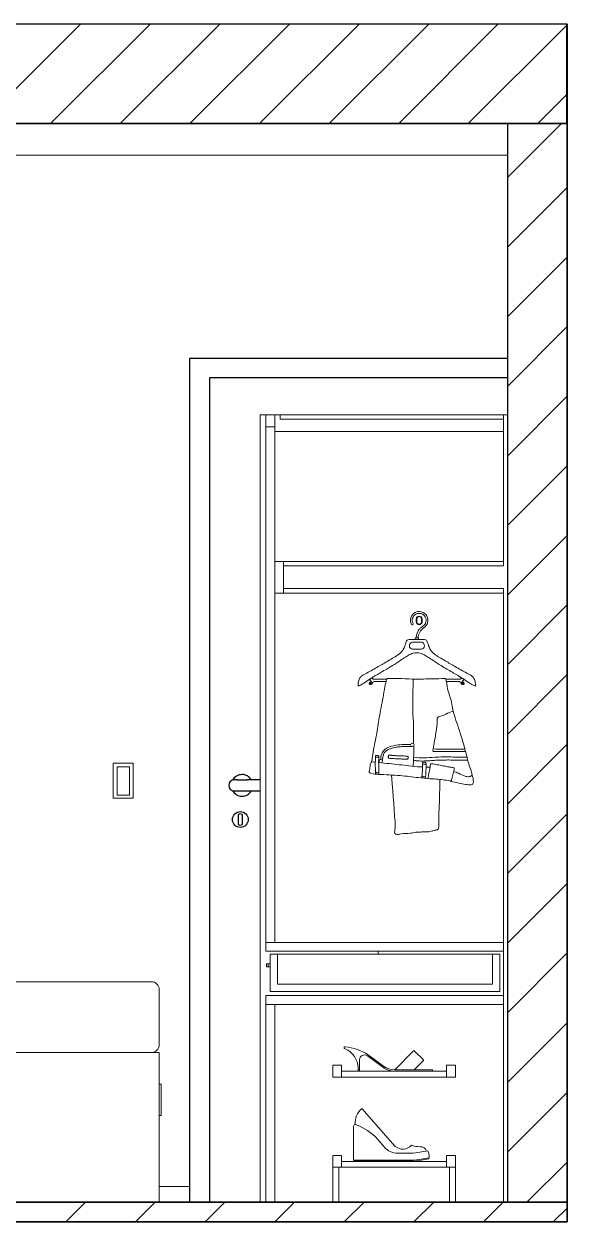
# Model space of a CAD drawing. Header units: inches. Extents: x -200 to 1094, y -421 to 377.
# Drawn here: x 956.3 to 1094.2, y 47.7 to 352 of the extents above; entities that cross this region are included whole.
import ezdxf

# ---------------------------------------------------------------- set-up
doc = ezdxf.new("R2010")
doc.units = ezdxf.units.IN
doc.header["$MEASUREMENT"] = 0
for name, color, linetype, lineweight in [('A-DOOR-FULL', 1, 'Continuous', 25), ('A-FLOR-LEVL', 3, 'Continuous', 35), ('A-FURN', 2, 'Continuous', 18), ('A-SECT-MCUT', 1, 'Continuous', 25), ('A-WALL-FULL', 3, 'Continuous', 35), ('A-WALL-FULL-EXT', 3, 'Continuous', 35), ('A-WALL-FULL-EXTR', 3, 'Continuous', 35), ('A-WALL-FULL-INTR', 1, 'Continuous', 25)]:
    doc.layers.add(name, color=color, linetype=linetype, lineweight=lineweight)
pattern_1 = [(45, (0, 0), (-8.838834764831844, 8.838834764831844), [])]

# ---------------------------------------------------------------- blocks, each defined once
blk = doc.blocks.new('cruccia 4521')
at = {"layer": 'A-FURN'}
for p, q in [((5.607885916665789, 81.31772968374729), (5.578888365256677, 81.31772968374729)), ((5.607885916665789, 81.29405272975607), (5.578888365256677, 81.29405272975607)), ((5.591150696146145, 81.28161795405185), (5.592665749731224, 81.28161795405185)), ((5.594180803316301, 81.28161795405185), (5.592665749731224, 81.28161795405185)), ((5.445376206853335, 81.19307556611128), (5.490288242329157, 81.19307556611128)), ((5.721257201533184, 81.19307556611128), (5.690585841867992, 81.19307556611128)), ((5.739955292609112, 81.19307556611128), (5.721257201533184, 81.19307556611128)), ((5.488484118025558, 81.18439954204759), (5.448133729780102, 81.18439954204759)), ((5.692915168261204, 81.18439954204759), (5.737197769682345, 81.18439954204759))]:
    blk.add_line(p, q, dxfattribs=at)
for points in [[(5.570460034051606, 81.3270203851016), (5.592665749731224, 81.3270203851016)], [(5.61487146541084, 81.3270203851016), (5.592665749731224, 81.3270203851016)]]:
    blk.add_lwpolyline(points, dxfattribs=at)
for centre, radius, start, end in [((5.601023258622763, 81.39207309344309), 0.02956518949613951, 300.5941428090781, 207.8431561159877), ((5.601023258622763, 81.39207309344309), 0.02356518949613928, 300.0418713811725, 207.8431561159865), ((5.57753353614267, 81.37966574760387), 0.002999999999998234, 207.8431561159922, 27.84315611598431), ((5.579705783906381, 81.30589120675167), 0.01186666384560927, 93.94986802180303, 266.0501319781896), ((5.607068498016083, 81.30589120675167), 0.01186666384560927, 273.9498680218105, 86.05013197819706), ((5.43707459762103, 81.18089007780864), 0.0005525159079707207, 185.6952696341801, 22.61198958040293), ((5.748256901841417, 81.18089007780864), 0.0005525159079707207, 157.3880104195971, 354.30473036582)]:
    blk.add_arc(centre, radius, start, end, dxfattribs=at)
blk.add_open_spline([(5.59069914837922, 81.33313597734772), (5.590908279472628, 81.33505064631387), (5.591778598313756, 81.341467799453), (5.594410252001382, 81.35052718589772), (5.599186596958904, 81.35985579137707), (5.605362674408655, 81.36643814711441), (5.61031029372919, 81.36991132981929), (5.612820764298752, 81.37167365678876)], degree=3, knots=[0.008264494687568276, 0.008264494687568276, 0.008264494687568276, 0.008264494687568276, 0.0140429687195306, 0.02770539459408546, 0.03632231631211625, 0.04524676422489712, 0.05443970487968832, 0.05443970487968832, 0.05443970487968832, 0.05443970487968832], dxfattribs=at)
blk.add_open_spline([(5.59689560508322, 81.33306126955522), (5.598935450235486, 81.34702669692106), (5.603847683083762, 81.35804384789033), (5.616268096288763, 81.36676286233667)], degree=3, dxfattribs=at)
for points in [[(5.42346914582297, 81.21332272183236), (5.462442092520519, 81.23495346258686), (5.496288079405883, 81.25475812761361), (5.515503618537024, 81.26611410618698), (5.532013115542818, 81.27692947656428), (5.540131901929125, 81.28422993173028), (5.54637295908459, 81.29241119989437), (5.552326911770639, 81.3053896443471), (5.556116030756342, 81.31620501472436), (5.558010260244147, 81.32215330810912), (5.562882456090297, 81.32620915216198), (5.570460034051606, 81.3270203851016)], [(5.599531695531927, 81.3270203851016), (5.598471102457119, 81.3307240141873), (5.597940062165805, 81.33257835803781), (5.595289323232493, 81.33310806732948), (5.591310239816793, 81.33310806732948), (5.588994190142768, 81.33288982421075), (5.588101685451414, 81.33218956731625), (5.587091667642487, 81.3293480708158), (5.586539802241693, 81.3270203851016)], [(5.761862353639478, 81.21332272183236), (5.722889406941928, 81.23495346258686), (5.689043420056563, 81.25475812761361), (5.669827880925424, 81.26611410618698), (5.653318383919628, 81.27692947656428), (5.645199597533322, 81.28422993173028), (5.638958540377856, 81.29241119989437), (5.633004587691807, 81.3053896443471), (5.629215468706104, 81.31620501472436), (5.627321239218301, 81.32215330810912), (5.622449043372151, 81.32620915216198), (5.61487146541084, 81.3270203851016)], [(5.393993086964799, 81.16907365239676), (5.409515208599921, 81.17631126105836), (5.419074137405237, 81.18245033847441), (5.438533880337832, 81.19575199352127), (5.471989801151071, 81.21587441816979), (5.510157535313739, 81.23839591193078), (5.537119615036391, 81.25575469361216), (5.55491613207741, 81.26760222163085), (5.568322260772532, 81.275616754171), (5.576263504395059, 81.27908357256766), (5.585392106501296, 81.28141498549421), (5.591150696146145, 81.28161795405187)], [(5.791338412497648, 81.16907365239676), (5.775816290862525, 81.17631126105836), (5.766257362057211, 81.18245033847441), (5.746797619124616, 81.19575199352127), (5.713341698311377, 81.21587441816979), (5.675173964148708, 81.23839591193078), (5.648211884426056, 81.25575469361216), (5.630415367385036, 81.26760222163085), (5.617009238689916, 81.275616754171), (5.609067995067387, 81.27908357256766), (5.59993939296115, 81.28141498549421), (5.594180803316301, 81.28161795405187)], [(5.393993086964799, 81.16907365239676), (5.394509875009713, 81.18087693134602), (5.396134160295248, 81.18817706586657), (5.399110806633135, 81.19493691283641), (5.401817508768754, 81.19953336508543), (5.405606627754547, 81.20277797619862), (5.42346914582297, 81.21332272183236)], [(5.436134545135006, 81.19416370603236), (5.434191012731818, 81.19077621772777), (5.435518953404087, 81.18795646181027), (5.437843509590789, 81.18546857391352), (5.440565391962731, 81.18274597356152), (5.441614808299158, 81.18134763883828), (5.441614808299158, 81.1802991282799), (5.441265002853624, 81.17925061772154), (5.439632797444879, 81.17785260364369), (5.436600050233621, 81.17680377243992), (5.434851023006304, 81.17680377243992), (5.434151412115322, 81.17773588870693), (5.434734201187731, 81.17960012124097), (5.435550633897196, 81.18111485025557), (5.436343966247127, 81.1812831891067), (5.436524809062369, 81.18083524743999)], [(5.443933935249436, 81.19922417664688), (5.442548062827197, 81.19749726660051), (5.442103215902251, 81.19489458763958), (5.442788306567183, 81.1938489628901), (5.445376206853402, 81.19307556611128)], [(5.741397564213012, 81.19922417664688), (5.742783436635251, 81.19749726660051), (5.743228283560197, 81.19489458763958), (5.742543192895265, 81.1938489628901), (5.739955292609044, 81.19307556611128)], [(5.749196954327441, 81.19416370603236), (5.751140486730629, 81.19077621772777), (5.749812546058359, 81.18795646181027), (5.747487989871658, 81.18546857391352), (5.744766107499715, 81.18274597356152), (5.743716691163288, 81.18134763883828), (5.743716691163288, 81.1802991282799), (5.744066496608824, 81.17925061772154), (5.745698702017568, 81.17785260364369), (5.748731449228825, 81.17680377243992), (5.750480476456143, 81.17680377243992), (5.751180087347124, 81.17773588870693), (5.750597298274717, 81.17960012124097), (5.749780865565252, 81.18111485025557), (5.74898753321532, 81.1812831891067), (5.748806690400078, 81.18083524743999)], [(5.791338412497648, 81.16907365239676), (5.790821624452733, 81.18087693134602), (5.789197339167199, 81.18817706586657), (5.786220692829311, 81.19493691283641), (5.783513990693693, 81.19953336508543), (5.7797248717079, 81.20277797619862), (5.761862353639478, 81.21332272183236)], [(5.448133729780102, 81.18439954204759), (5.445314825897834, 81.18314645970442), (5.443322254879155, 81.17933174101552), (5.440832036113625, 81.1758485697019), (5.436349246329327, 81.174853286285), (5.432199101723415, 81.17535092799342), (5.432032779134311, 81.17684385311877), (5.43286307205955, 81.17883409930704), (5.434357335321013, 81.18181962891222), (5.436017261161305, 81.182648817996), (5.437345201833574, 81.18181962891222), (5.437584641509772, 81.18110251382282)], [(5.737197769682345, 81.18439954204759), (5.740016673564613, 81.18314645970442), (5.742009244583292, 81.17933174101552), (5.744499463348822, 81.1758485697019), (5.748982253133121, 81.174853286285), (5.753132397739032, 81.17535092799342), (5.753298720328136, 81.17684385311877), (5.752468427402897, 81.17883409930704), (5.750974164141435, 81.18181962891222), (5.749314238301143, 81.182648817996), (5.747986297628874, 81.18181962891222), (5.747746857952675, 81.18110251382282)]]:
    blk.add_spline(points, degree=3, dxfattribs=at)
blk = doc.blocks.new('pantalone donna 6472')
at = {"layer": 'A-FURN'}
for centre in [(5.577806617402234, 80.97006829260263), (5.47087078965007, 80.91493553124202)]:
    blk.add_circle(centre, 0.005817101050619981, dxfattribs=at)
for points in [[(5.490102077302009, 81.19258857583964), (5.485041182697555, 81.16657709545917), (5.478480740302103, 81.13053023242875), (5.465931926341459, 81.06269737361323), (5.4560217336523, 81.00253355261843), (5.443824841448264, 80.93703887702046), (5.43966006444012, 80.9137960062403), (5.435523795945135, 80.9020287614124), (5.43251456400282, 80.88399117214698), (5.431762256017238, 80.87760279516193), (5.437780719901871, 80.87384498971304), (5.463734870262306, 80.87008718426412), (5.537083156668962, 80.86595358288163), (5.598395148828902, 80.8591894099628), (5.636761905809476, 80.8554316045139), (5.658020704056166, 80.85433545609618), (5.705532041767506, 80.84772640287477), (5.735000975036525, 80.84051641471434), (5.757854666212668, 80.83631063958363), (5.772889739280168, 80.83450814254353), (5.781309570254698, 80.83631063958363), (5.783715055241028, 80.84111719576494), (5.78191109988193, 80.86274700635761), (5.776498283520875, 80.88257431991033), (5.768679982173485, 80.9066074085937), (5.755448864465088, 80.95767779899022), (5.739812261770392, 81.00934881654871), (5.728385732943599, 81.04479766852329), (5.717550597383766, 81.0780863863775), (5.712137781022711, 81.10091791295989), (5.707326494288881, 81.12735427973386), (5.697703920821138, 81.15559314354803), (5.694696906207667, 81.17542045710074), (5.691994932684719, 81.18927904784985), (5.690807711493162, 81.19283664424474), (5.688433902632609, 81.19431905302027), (5.677453690417015, 81.19491198575271), (5.639172458975875, 81.19342957697724), (5.576738181682081, 81.19314088198473), (5.531334573375379, 81.19462313687157), (5.505825789342409, 81.19458220250696), (5.497980563288194, 81.19446755550834), (5.493589301981252, 81.19435352406408), (5.491457498721062, 81.19404928632414), (5.490543959255647, 81.19349144018985), (5.490102077302009, 81.19258857583964)], [(5.581864581635876, 80.97423621665568), (5.581520643141537, 80.99583893734169), (5.581798442763975, 81.03583381211676), (5.579358747561948, 81.08331844450667), (5.579358747561948, 81.12087187682114), (5.580335005756266, 81.17890895751921), (5.580596616512552, 81.19305890540434)], [(5.715850791939105, 81.08420755223977), (5.69120049545196, 81.07435320310283), (5.671311056119644, 81.06613108969407), (5.663366050269462, 81.06218707905286), (5.66240246252539, 81.06026193280755)], [(5.66240246252539, 81.06026193280755), (5.661438874781362, 81.04221310967513), (5.656135024292733, 81.00116702195028), (5.650353814589685, 80.96867914031193), (5.64794484522957, 80.9544807635588), (5.647463051357559, 80.95038963542666), (5.647704106674191, 80.9484644891814), (5.648431073759187, 80.94809407934815)], [(5.577218967902353, 80.96428095014703), (5.558651747425087, 80.96480884230465), (5.540850081538193, 80.96413434862015), (5.527904048961193, 80.96285599611335), (5.518220023809579, 80.96131787966867), (5.509053586552098, 80.95921837765229), (5.502231499358285, 80.95719920547923), (5.496384086552509, 80.95437888931309), (5.490334263303439, 80.95077343356704), (5.485826117092636, 80.94693345161181), (5.48272090648944, 80.94308669855862), (5.480485205536943, 80.93874350091811), (5.4788646549457, 80.93349882392471), (5.477498146882637, 80.92580516392977), (5.476877294818752, 80.91885617081584), (5.476615966781654, 80.9161251100312)], [(5.580691136496319, 80.89735358582566), (5.58132393440088, 80.91378477237338), (5.582244125852699, 80.92849744479014), (5.58316463406578, 80.93922547997812), (5.582896970803573, 80.95701376972976), (5.582879906503222, 80.967222172027)], [(5.648594715221747, 80.95618414730627), (5.648342380607228, 80.95619908354088), (5.648226762748398, 80.95622185905204), (5.648188751397522, 80.95625940786769)], [(5.648431073759187, 80.94809407934815), (5.682500647526148, 80.9474846805367), (5.729033826475576, 80.9474846805367), (5.749595116434201, 80.94775490889863), (5.754423508275921, 80.94783739318216), (5.757865279708462, 80.94818469665368)], [(5.452971639507839, 80.93287080459402), (5.452536092779343, 80.92351837950085), (5.452536092779343, 80.91547108352896), (5.452318477795751, 80.90633625690039), (5.452536092779343, 80.89219897391693), (5.45275402452424, 80.8813241290152), (5.452686237615219, 80.87326067474156), (5.45281698588997, 80.87175514267717)], [(5.452795688677988, 80.92996491531561), (5.453068251691266, 80.92921995171433), (5.454030572390271, 80.92900635435312), (5.455563063352073, 80.92897065220056), (5.457701518598621, 80.92893510393648), (5.460338872825123, 80.92879275699191), (5.462049383613356, 80.92872150657533), (5.46354639731434, 80.92872150657533), (5.463950267917142, 80.9290040460243), (5.464273043989638, 80.92939011435959)], [(5.452971639507839, 80.93287080459402), (5.453233917828713, 80.93347558674782), (5.453983058201719, 80.93380829387667), (5.455148422866521, 80.93380829387667), (5.458477583678497, 80.93372504015022), (5.461182724813976, 80.93360039039322), (5.462639509835323, 80.93351729055534), (5.463636674272633, 80.9334109535405), (5.464108965306923, 80.93326737548719), (5.464416857248806, 80.93291851005651), (5.464478625693936, 80.93259026569666), (5.46443464331468, 80.93215955766452)], [(5.496487373376755, 80.92857083475496), (5.496627675959199, 80.93031502291186), (5.496885836383727, 80.93242114213764), (5.497273235401109, 80.93401158070246), (5.497961557612761, 80.93491413727548), (5.499467440628945, 80.93517205455025), (5.50101608641483, 80.93517205455025), (5.504415251464585, 80.93500016099662), (5.507340858435019, 80.93474224372187), (5.509971596504136, 80.93452347358615)], [(5.58152771513693, 80.91806881140141), (5.594528760924972, 80.91605616794342), (5.618498402009773, 80.91554110283685), (5.636797699831509, 80.91657107916137), (5.656643742871617, 80.91785851109495), (5.682932709880803, 80.91863103181053), (5.701232324463837, 80.91888848741954), (5.727263764571014, 80.91837357620153), (5.745047691827495, 80.91863103181053), (5.757335811273554, 80.91841712667214), (5.765242798891575, 80.9185473164339)], [(5.621510484803363, 80.91120113685673), (5.617507572797616, 80.911429661411), (5.615677959776678, 80.911429661411), (5.613390309978025, 80.91097261230242), (5.61236115265378, 80.9093729404223), (5.612132451026134, 80.9053739915549), (5.612246801839935, 80.89897545792293), (5.612246801839935, 80.89017764730362), (5.611950946825826, 80.8803824847406), (5.611219545083231, 80.87197909057431), (5.610629102100048, 80.86534341462712), (5.610362705882829, 80.86219762409578), (5.610299353631413, 80.85998132064051), (5.6103398990723, 80.85872835975087), (5.610677944871553, 80.85776904309292)], [(5.61210038866695, 80.90592537036964), (5.612584469340002, 80.90544124086809), (5.613445743198011, 80.90513146313894), (5.61575366571713, 80.90492509854145), (5.618682123538885, 80.90485615645368), (5.620990046058, 80.90482183929836), (5.622333747310535, 80.90482183929836), (5.623470603462228, 80.90492509854145), (5.624093356093653, 80.90520825354474), (5.624401471554497, 80.90551193361074)], [(5.621510484803363, 80.91120113685673), (5.623394897521771, 80.91032951188997), (5.624359435549619, 80.90454222373258), (5.624246035019543, 80.89786607508654), (5.624132951250773, 80.88983216742189), (5.623566265361844, 80.87790380124154), (5.623113296764244, 80.86930419912457), (5.622886812465404, 80.86432528772389), (5.622740152003399, 80.86076430578007), (5.622460768574629, 80.85814004367602), (5.622228899334455, 80.8571822410996), (5.621735715514373, 80.85662288567106)], [(5.631925322454978, 80.85575757309057), (5.631372213020195, 80.85684661008747), (5.631611051008032, 80.86050423406512), (5.632963938337029, 80.86893286595993), (5.635960499829053, 80.88400733044887), (5.638198734871611, 80.89843961785684), (5.638809133814001, 80.90331819389762), (5.63962289348346, 80.90596061485516), (5.642064489253072, 80.90636718850669), (5.651220790150322, 80.90514762144075), (5.672991791349735, 80.90087890587716), (5.686827606297899, 80.89823633103104), (5.700866781973166, 80.89559391007354), (5.712464361878774, 80.89356119570462), (5.717935145549876, 80.89234224419312), (5.71955347881232, 80.89154002297985), (5.7198547187678, 80.88973475594513), (5.71925223885684, 80.88502053291718), (5.716140059505984, 80.87308478008455), (5.713821050342855, 80.86399211892927), (5.710467182152851, 80.8531809839033), (5.708904282110393, 80.84922573939512), (5.7078472497955, 80.84822515579097), (5.706105635541163, 80.84759572988364)], [(5.452611183686174, 80.87519654687816), (5.452969738940294, 80.87566980059852), (5.455729996534544, 80.87598142499074), (5.457574180573272, 80.8758949396039), (5.460150399877157, 80.87576628874365), (5.462468775517727, 80.8756374839949), (5.463547347598115, 80.87549267483284), (5.463927461106622, 80.87523998977017), (5.464107821536628, 80.87502845189906)], [(5.45281698588997, 80.87175514267717), (5.45291874037791, 80.87121149429369), (5.45303277443045, 80.87088263437947), (5.453131557897133, 80.87071918015764)], [(5.464342663882966, 80.87198787314931), (5.464445049000711, 80.87102390410402), (5.464428260654073, 80.8704663657469), (5.464270914143142, 80.87006556756285)], [(5.610351589091032, 80.8619258442449), (5.61103392298658, 80.86257357391813), (5.613525567034809, 80.86253987231719), (5.616303246498167, 80.862270875064), (5.619582992554007, 80.86197787119099), (5.621574470577298, 80.8617351888866), (5.622388230246751, 80.86135631518107), (5.622740851658183, 80.86077321633266)]]:
    blk.add_spline(points, degree=3, dxfattribs=at)
for points, knots in [([(5.572067432547992, 80.97101719820482), (5.553422745915833, 80.97165713822577), (5.534127295197556, 80.97138773345502), (5.505149931050652, 80.96523173189426), (5.495059818197984, 80.96246627285677), (5.478928752632831, 80.95042811117895), (5.474066157657075, 80.94181183745894), (5.471270391623158, 80.92962799449579), (5.470859245700725, 80.92510608128468), (5.470477049322192, 80.92073929150477)], [0.01429023022931575, 0.01429023022931575, 0.01429023022931575, 0.01429023022931575, 0.1609663026805933, 0.1609663026805933, 0.2380578689498942, 0.2380578689498942, 0.2936446672613511, 0.2936446672613511, 0.3276008694491687, 0.3276008694491687, 0.3276008694491687, 0.3276008694491687]), ([(5.648594715221747, 80.95618414730627), (5.673280387759299, 80.95568481904613), (5.697888716902489, 80.95520691191041), (5.732068344013117, 80.95559339426872), (5.742812127466187, 80.95579234293022), (5.753162181803984, 80.95585299797354), (5.754348141117238, 80.95593522959585), (5.755862165391, 80.95609986440134)], [0, 0, 0, 0, 0.1955650294845423, 0.1955650294845423, 0.2725680775472396, 0.2725680775472396, 0.286036085635653, 0.286036085635653, 0.286036085635653, 0.286036085635653]), ([(5.439064362954279, 80.91207524018705), (5.441268650416329, 80.91213166983916), (5.445748982324635, 80.91224636611868), (5.450199364280235, 80.91184280716917), (5.452456589737801, 80.9115707778486)], [0, 0, 0, 0, 0.01743960895378662, 0.03544693594148163, 0.03544693594148163, 0.03544693594148163, 0.03544693594148163]), ([(5.46443464331468, 80.93215955766452), (5.463552218098553, 80.91793771263029), (5.463554206569623, 80.90500066196695), (5.464244420269668, 80.88641393183903), (5.464232571473628, 80.88121206560821), (5.464064655994682, 80.87532046406122), (5.464086452982843, 80.87433112380384), (5.464342663882966, 80.87198787314931)], [0, 0, 0, 0, 0.1127994998595596, 0.1127994998595596, 0.1454513651918945, 0.1454513651918945, 0.1641048577646431, 0.1641048577646431, 0.1641048577646431, 0.1641048577646431]), ([(5.463723870268786, 80.9099620394648), (5.475993925920597, 80.90826980754277), (5.510305177505566, 80.90645936270911), (5.557406172451054, 80.89968627056082), (5.594652746891895, 80.8958124936779), (5.61005218356805, 80.89529401901586), (5.612253129140375, 80.89523741948287)], [0.06543813038012655, 0.06543813038012655, 0.06543813038012655, 0.06543813038012655, 0.1633515404227373, 0.3374719230935713, 0.4421214015799688, 0.4595654046918371, 0.4595654046918371, 0.4595654046918371, 0.4595654046918371]), ([(5.496487373428725, 80.9285708351826), (5.496407489626139, 80.92791343261844), (5.496450063051843, 80.92667434191443), (5.498039924330006, 80.92451632516678), (5.505283810831556, 80.92414470605709), (5.514775561900065, 80.92360286433612), (5.526184737410317, 80.92283407970021), (5.538319159094098, 80.9225188731169), (5.549928068398134, 80.92132159692325), (5.55657316005608, 80.9218546899678), (5.562024683564858, 80.92090154476755), (5.563337596701106, 80.92358901436313), (5.563367689020549, 80.92699949326712), (5.563411635257563, 80.92929458520766), (5.562129786027868, 80.9318188222013), (5.555653285365517, 80.93207766280754), (5.545549868309577, 80.93268152162983), (5.534065055411436, 80.93302653984581), (5.524911605365511, 80.93337171195041), (5.517053708861007, 80.9338030616647), (5.509982671391886, 80.9345217608016), (5.509971596498738, 80.93452347358699)], [0.3978799768669681, 0.3978799768669681, 0.3978799768669681, 0.3978799768669681, 0.4030485141102435, 0.4078716804341443, 0.4172428088595082, 0.4457544849632546, 0.4858859331549031, 0.5177548630092028, 0.5492183301490975, 0.5699776259856985, 0.5772163724959095, 0.5843372972833742, 0.5934984002943986, 0.5988023250719345, 0.6022130369867151, 0.6124512959140301, 0.6278955161717076, 0.6598081765157442, 0.7038225492196349, 0.7403401823476609, 0.7404284070553462, 0.7404284070553462, 0.7404284070553462, 0.7404284070553462]), ([(5.582251182627014, 80.92857483651203), (5.595352574630895, 80.9261928941976), (5.605688689745484, 80.9254869286575), (5.629380467776545, 80.92635512328403), (5.641375807049296, 80.92744286031942), (5.672274144388388, 80.92915554394527), (5.690521622370304, 80.92964100886594), (5.7271610815798, 80.92867808243415), (5.744855961376675, 80.92848960908962), (5.762532330812122, 80.92889247645006), (5.762554188726052, 80.92889297621201), (5.762576053391661, 80.92889347767758)], [0, 0, 0, 0, 0.0964915154753146, 0.0964915154753146, 0.1929830309506292, 0.1929830309506292, 0.3360424291942368, 0.3360424291942368, 0.4791018274378444, 0.4791018274378444, 0.4792788933908658, 0.4792788933908658, 0.4792788933908658, 0.4792788933908658]), ([(5.507260534317288, 80.86806421663074), (5.514915127047444, 80.77804510987447), (5.516301379989474, 80.75468235872745), (5.517521928602206, 80.71747469162585), (5.522050348395866, 80.69193796480072), (5.516661691205014, 80.67095939334014), (5.52637392747726, 80.66498442073525), (5.544411974552059, 80.67129271034075), (5.566883086634788, 80.66871375737243), (5.588617981584671, 80.67503230849174), (5.604893357751379, 80.67400006618048), (5.619446178991129, 80.67689572191699), (5.633776419034705, 80.67487556109154), (5.647442822816353, 80.67948454510012), (5.657524224084105, 80.68131936206835), (5.667116316908102, 80.68424877649925), (5.667310278118523, 80.70988773024268), (5.667365270562029, 80.73669238131424), (5.669155840860037, 80.77316739141581), (5.670285174151994, 80.79424821613117), (5.670119982327966, 80.80542968520624), (5.671079962167608, 80.85327202438644)], [0, 0, 0, 0, 0.05113544561837789, 0.1008707179421942, 0.156260391329258, 0.1725212413674087, 0.175966398797418, 0.2027448760926474, 0.2458503320713474, 0.2739757932777902, 0.297889580691675, 0.3151990021376807, 0.3371820115546799, 0.3587443310256785, 0.3754350834688428, 0.3827135142641437, 0.3984620562216134, 0.4681728663658421, 0.5111838665651346, 0.5520353407310802, 0.5591946384505642, 0.5591946384505642, 0.5591946384505642, 0.5591946384505642]), ([(5.718029077383261, 80.87995149376542), (5.723377776349028, 80.87819638073566), (5.736545810735751, 80.87379964345381), (5.752030114092672, 80.86382214177812), (5.766930429522758, 80.86183756195959), (5.775844171524969, 80.86289612440014), (5.780610278029443, 80.8677639584457)], [0.002384330261186843, 0.002384330261186843, 0.002384330261186843, 0.002384330261186843, 0.04689859768903965, 0.1121970805503239, 0.1456227277269548, 0.1627667671535532, 0.1627667671535532, 0.1627667671535532, 0.1627667671535532])]:
    blk.add_open_spline(points, degree=3, knots=knots, dxfattribs=at)
blk.add_open_spline([(5.624236894801901, 80.89507487967535), (5.628735265046516, 80.89505832411463), (5.633235322191884, 80.89508035482504), (5.637735379337244, 80.89510238553532)], degree=3, dxfattribs=at)

msp = doc.modelspace()

# ---------------------------------------------------------------- hatches: boundary and pattern name
at = {"layer": 'A-SECT-MCUT'}
h = msp.add_hatch(dxfattribs=at)
h.set_pattern_fill('ANSI31', color=256, scale=100)
h.set_pattern_definition(pattern_1)
h.paths.add_polyline_path([(774.2089763668192, 326.6825552593139), (759.2089763669302, 326.6825552593139), (759.2089763669317, 52.72255525931426), (774.2089763668192, 52.72255525931428)])
h.paths.add_polyline_path([(1094.173691833505, 351.9820976429148), (759.2089763670589, 351.8825552593137), (759.2089763668474, 326.6825552593139), (774.2089763668192, 326.6825552593139), (1094.176674804537, 326.6825552593139)])
h = msp.add_hatch(dxfattribs=at)
h.set_pattern_fill('ANSI31', color=256, scale=100)
h.set_pattern_definition([(45, (6317.525127258723, 32775.01030832019), (-8.838834764831843, 8.838834764831844), [])])
h.paths.add_polyline_path([(1094.173604529016, 326.6825552593139), (1079.165822491017, 326.6825552593139), (1079.165822490996, 52.722555382644), (1094.208976366808, 52.72255538872716)])
h = msp.add_hatch(dxfattribs=at)
h.set_pattern_fill('ANSI31', color=256, scale=100)
h.set_pattern_definition(pattern_1)
h.paths.add_polyline_path([(1094.208976366823, 52.72255525931425), (759.2089763669317, 52.72255525931425), (759.2089763669317, 47.67977733771036), (1094.209568301124, 47.70216894561506)])

# ---------------------------------------------------------------- linework, layer by layer
msp.add_line((1020.022865970154, 52.71248243457623), (1016.300289399407, 52.72255535721999))
at = {"layer": 'A-DOOR-FULL'}
for p, q in [((998.4128885365459, 52.72255534998587), (998.4128885365459, 267.0732369608747)), ((998.4128885365459, 267.0732369608747), (1079.165822491011, 267.0732369608747)), ((1079.165822491021, 262.0732369608743), (1003.412888536546, 262.0732369608747)), ((1003.412888536546, 262.0732369608747), (1003.412888536546, 52.72255525931425)), ((1010.433976034817, 159.9820301817897), (1009.683976034817, 159.9820301817897)), ((1010.433976034817, 159.9820301817897), (1012.93397603482, 159.9820301817897)), ((1016.300289399414, 159.9820301817897), (1012.93397603482, 159.9820301817897)), ((1009.683976034817, 157.1820301817649), (1016.300289399413, 157.1820301817649))]:
    msp.add_line(p, q, dxfattribs=at)
msp.add_lwpolyline([(1010.740758811902, 150.913187645064, -0.9999999999999999), (1011.740758811901, 150.913187645064), (1011.740758811901, 148.9131876450658, -0.9999999999999999), (1010.740758811902, 148.9131876450658)], format="xyb", close=True, dxfattribs=at)
msp.add_circle((1011.240758811901, 149.9131876450876), 2, dxfattribs=at)
for centre, radius, start, end in [((1011.683976034821, 158.5820301817773), 2.75, 30.60329460823277, 150.8038133932402), ((1009.683976034817, 158.5820301817773), 1.400000000012369, 90, 270), ((1011.683976034821, 158.5820301817773), 2.75, 209.1961866067862, 329.3967053917636)]:
    msp.add_arc(centre, radius, start, end, dxfattribs=at)
at = {"layer": 'A-FLOR-LEVL'}
for p, q in [((759.2089763679459, 52.72255525931425), (1094.208976366945, 52.72255525931425)), ((759.2089763669317, 47.67977733771036), (1094.209568301124, 47.70216894561506))]:
    msp.add_line(p, q, dxfattribs=at)
at = {"layer": 'A-FURN'}
for p, q in [((774.2089763668192, 318.6825552593139), (1079.165822491014, 318.6825552593137)), ((1016.300289399407, 52.72255535721999), (1016.300289399407, 252.72255535722)), ((1016.300289399407, 252.72255535722), (1079.165822491009, 252.72255535722)), ((1017.727472907865, 215.4725553562619), (1017.727472907865, 252.7225554557028)), ((1021.360664605019, 252.72255535722), (1021.360664605019, 251.5975553572254)), ((1079.165822490996, 252.72255535722), (1031.915822491487, 252.72255535722)), ((1078.040822491022, 252.72255535722), (1078.040822491051, 215.4725552577627)), ((1079.165822491021, 52.72255525931425), (1079.165822491021, 254.7225552593124)), ((1079.165822491021, 252.72255535722), (1079.165822490996, 208.5725552577717)), ((1019.977472907821, 251.5975554557083), (1019.977472907821, 207.982561089571)), ((1078.040822491018, 251.5975553572254), (1021.360664605019, 251.5975553572254)), ((1078.040822491026, 248.4725553558926), (1019.977472907821, 248.4725553558926)), ((1017.727472907865, 169.4372289853734), (1017.727472907865, 215.4725553562619)), ((1019.977472907854, 214.3475553562837), (1019.977472907854, 208.5725553562545)), ((1022.227472907843, 215.4725553562619), (1078.040822491051, 215.4725552577627)), ((1022.227472907843, 214.3475553562837), (1078.040822491052, 214.3622541132118)), ((1078.040822491052, 214.3622541132118), (1078.040822491051, 215.4725552577627)), ((1019.977472907854, 207.4475553562545), (1019.977472907821, 173.4219710613382)), ((1022.227472907843, 208.5725553562545), (1078.040822490985, 208.5733517285325)), ((1022.227472907843, 207.4475553562709), (1078.040822490985, 207.4475552577717)), ((1078.040822490985, 207.4475552577717), (1078.040822490985, 208.5733517285325)), ((1078.040822490985, 207.4475552577717), (1078.040822491018, 52.72255525931425)), ((1079.165822490996, 208.5725552577717), (1079.165822490996, 52.72255525931425)), ((1019.977472907821, 173.4219710613382), (1019.977472907821, 118.7225553571677)), ((1017.727472907865, 118.7225553571677), (1017.727472907865, 169.4372289853734)), ((984.0107211117872, 164.2202154380051), (978.9739636862168, 164.2202154380051)), ((978.9739636862168, 164.2202154380051), (978.9739636862168, 155.3119546190224)), ((984.0107211117872, 155.3119546190224), (984.0107211117872, 164.2202154380051)), ((978.9739636862168, 155.3119546190224), (984.0107211117872, 155.3119546190224)), ((1017.727472907832, 118.7225553571677), (1078.040822491004, 118.7225553571677)), ((1017.727472907865, 118.7225553571677), (1017.727472907865, 116.4725553571568)), ((1017.727472907832, 116.4725553571568), (1078.040822491004, 116.4725553571724)), ((1020.686443850503, 115.7246683219998), (1018.811443850522, 115.7246683219998)), ((1018.811443850522, 115.7246683219998), (1018.811443850522, 106.2111660915445)), ((1020.686443850503, 108.0861660915208), (1020.686443850503, 115.7246683219998)), ((1046.248070006646, 115.7246682235169), (1046.248070006646, 116.5929171082129)), ((1077.177463488692, 115.7246683219998), (1061.784359976352, 115.7246683219998)), ((1075.3024634887, 115.7246683219998), (1075.3024634887, 108.0861660915208)), ((1077.177463488692, 106.2111660915445), (1077.177463488692, 115.7246683219998)), ((1018.811443850522, 113.2875663037081), (1018.336111172529, 113.2875663037081)), ((1018.336111172529, 112.4609927248989), (1018.811443850522, 112.4609927248989)), ((988.6544723820358, 108.7225552593147), (805.5309428767483, 108.7225552593147)), ((990.6544723820358, 106.7225552593147), (990.6544723820358, 92.7225552593138)), ((1075.3024634887, 108.0861660915208), (1020.686443850503, 108.0861660915208)), ((1017.727472907865, 105.2225553572933), (1017.727472907865, 102.9725553573205)), ((1017.727472907865, 105.2225553572933), (1078.040822491007, 105.2225553572933)), ((1018.811443850522, 106.2111660915445), (1077.177463488692, 106.2111660915445)), ((1017.727472907865, 102.9725553573205), (1078.040822491007, 102.9725553573205)), ((1017.727472907865, 52.72255535779706), (1017.727472907865, 102.9725553573205)), ((1019.977472907854, 102.9725553573205), (1019.977472907821, 52.72255535779706)), ((828.4903260693392, 90.7225552593138), (988.6544723820358, 90.7225552593138)), ((988.6544723820358, 90.7225552593138), (990.6544723820357, 90.7225552593138)), ((990.6544723820357, 90.7225552593138), (990.6544723820358, 52.72255525931425)), ((1041.526480540324, 86.01643751633995), (1041.526480540324, 88.85577548026347)), ((1043.549022863462, 89.87686271249405), (1047.436348691635, 87.00817181687583)), ((1043.709228149834, 90.17886935110724), (1047.637123794396, 87.2802395545697)), ((1055.222523790721, 91.17750461958397), (1050.450434753007, 86.35456692315168)), ((1057.738528336241, 88.8665496182995), (1055.401987914382, 91.17845568626811)), ((1057.73947940292, 88.6870854947039), (1055.431552780981, 86.35456692315168)), ((1034.728322491454, 87.5164375163254), (1034.728322491487, 84.5164375163545)), ((1036.978322491444, 87.5164375163254), (1034.728322491454, 87.5164375163254)), ((1036.978322491444, 87.5164375163254), (1036.978322491444, 84.5164375163545)), ((1063.603322491185, 86.01643751633995), (1036.978322491444, 86.01643751633995)), ((1041.161655909924, 86.81384897391675), (1041.161655909924, 86.01643751633995)), ((1041.526480540324, 86.33263284312685), (1041.161655909924, 86.33263284312685)), ((1041.526480540324, 86.01643751633995), (1041.161655909924, 86.01643751633995)), ((1059.911655914315, 86.35456692315168), (1050.450434753007, 86.35456692315168)), ((1059.911655914315, 86.01643751633995), (1050.450434753007, 86.01643751633995)), ((1063.60332359073, 87.51643744434611), (1063.603323590763, 84.51643744437521)), ((1065.853323590719, 87.51643744434611), (1063.60332359073, 87.51643744434611)), ((1065.853323590719, 87.51643744434611), (1065.853323590719, 84.51643744437521)), ((990.6544723820358, 82.72255525931425), (991.1544723820358, 82.72255525931425)), ((991.1544723820358, 82.72255525931425), (991.1544723820358, 74.72255525931425)), ((1034.728329506693, 84.51645684005737), (1034.728322491454, 84.5164375163545)), ((1065.853323590719, 84.51643744437521), (1034.728322491454, 84.5164375163545)), ((1034.728325999085, 84.51644717820594), (1034.72833301429, 84.51644717820594)), ((1034.728329506693, 84.51645684005737), (1034.728336521898, 84.5164375163545)), ((1034.728343537136, 84.51645684005737), (1034.728336521898, 84.5164375163545)), ((1034.728336521898, 84.51645684005737), (1034.728343537136, 84.5164375163545)), ((1034.728350552342, 84.51645684005737), (1034.728343537136, 84.5164375163545)), ((1042.08712922512, 76.51792976679181), (1050.540478098399, 66.905513205414)), ((991.1544723820358, 74.72255525931425), (990.6544723820358, 74.72255525931425)), ((1040.016942957406, 72.04886753429903), (1040.016942957406, 63.52122487914633)), ((1046.202357557495, 68.68189068653604), (1047.804156301741, 66.74897616319427)), ((1034.728322491487, 64.59394392951813), (1034.728322491487, 61.59394392955264)), ((1036.978322491444, 64.59394392951813), (1034.728322491454, 64.59394392951813)), ((1036.978322491444, 64.59394392951813), (1036.978322491444, 61.59394392955264)), ((1051.18537257247, 65.15964094119775), (1053.871231473638, 65.15964094119775)), ((1058.900593843419, 65.76236227397536), (1056.355593580467, 65.35649542282945)), ((1059.18252895222, 63.994479718333), (1056.637528689268, 63.58861286718709)), ((1063.603322491185, 64.59394392951813), (1063.603322491185, 61.59394392955264)), ((1063.603322491185, 64.59394392951813), (1065.853322491174, 64.59394392951813)), ((1065.853322491142, 64.59394392951813), (1065.853322491142, 61.59394392955264)), ((1063.603322491185, 61.59394392955264), (1034.728322491454, 61.59394392955264)), ((1034.728322491454, 61.59394392955264), (1034.728322491454, 52.72255525931425)), ((1036.228322491473, 61.59394392955264), (1036.228322491473, 52.72255525931425)), ((1063.603322491185, 63.09394392953263), (1036.978322491444, 63.09394392953263)), ((1040.045567530801, 63.36941857061279), (1053.871231473638, 63.36941857061279)), ((1040.433796707006, 63.1043711295624), (1053.871231473638, 63.1043711295624)), ((1059.130428307032, 63.71777419977062), (1056.679269972558, 63.32687289838358)), ((1063.603322491185, 61.59394392955264), (1064.353322491156, 61.59394392955264)), ((1064.353322491156, 61.59394392955264), (1064.353322491156, 52.72255525931425)), ((1064.353322491156, 61.59394392955264), (1065.853322491142, 61.59394392955264)), ((1065.853322491174, 61.59394392955264), (1065.853322491174, 52.72255525931425)), ((998.4128885365459, 56.72255534998587), (990.6544723820358, 56.72255534998587)), ((998.4128885365459, 52.72255534998587), (1003.412888536546, 52.72255535200813))]:
    msp.add_line(p, q, dxfattribs=at)
for points in [[(1019.977472907821, 251.5975554557083), (1019.977472907821, 252.7225554557028), (1017.727472907865, 252.7225554557028), (1017.727472907865, 249.6806093046932), (1019.977472907821, 249.6806093046932)], [(1019.977472907854, 215.4725553562455), (1022.227472907843, 215.4725553562455), (1022.227472907843, 207.4475553562709), (1019.977472907854, 207.4475553562709)], [(983.1361642714219, 163.3035481834942), (979.9786539552181, 163.3035481834942), (979.9786539552181, 156.1434134283564), (983.1361642714219, 156.1434134283564)], [(1017.860778494514, 113.2875663037081), (1018.336111172529, 113.2875663037081), (1018.336111172529, 112.4609927248989), (1017.860778494514, 112.4609927248989)]]:
    msp.add_lwpolyline(points, close=True, dxfattribs=at)
for points in [[(1056.66840778562, 201.5766123125694, 0.002160176247198206), (1056.656895269652, 201.5765625742141, 0.4106555818780084), (1055.931837030706, 200.8426314051037), (1055.931837030706, 200.1178917103248, 1), (1057.399807951778, 200.1178917103248), (1057.399807951778, 200.8426314051037, 0.4131822873416477)], [(1056.668181828937, 201.4510958388639, 0.002066565870727194), (1056.65820573683, 201.4510527383648, 0.4105517933119323), (1056.057353483243, 200.8426314051037), (1056.057353483243, 200.1178917103248, 1), (1057.274291499229, 200.1178917103248), (1057.274291499229, 200.8426314051037, 0.4130783219472991)]]:
    msp.add_lwpolyline(points, format="xyb", close=True, dxfattribs=at)
for points in [[(1061.784359976352, 115.7246683219998), (1020.686443850503, 115.7246683219998)], [(1031.915822491487, 52.72255525931425), (1079.165822490996, 52.72255525931425)]]:
    msp.add_lwpolyline(points, dxfattribs=at)
for centre, radius, start, end in [((988.6544723820358, 106.7225552593147), 2, 0, 90), ((988.6544723820358, 92.7225552593138), 2, 270, 0), ((1037.828485561917, 91.92727023654928), 0.2397545168559175, 81.29485870654143, 270), ((1036.900076665761, 79.72952548328672), 12.4721021193221, 56.91035255041735, 85.73101954563849), ((1035.746288079923, 86.68683630788146), 5.416857110126607, 1.343575535433358, 67.39398911356588), ((1042.7955013481, 88.85577548026347), 1.269020807784695, 53.57415883805528, 180), ((1055.31273138588, 91.08824809113096), 0.1269020807784695, 45.30363503545028, 135.3036350558298), ((1057.649271807728, 88.77634202316236), 0.1269020807784695, 315.3036350558298, 45.30363503545028), ((1050.450434753007, 91.09252074577071), 5.076083231138778, 233.5741588380535, 270), ((1050.450434753007, 91.09252074577071), 4.737953824211783, 233.5741588380535, 270), ((1059.911655914315, 86.18550221974309), 0.1690647034634942, 270, 90), ((1045.603950266865, 72.63761601031209), 5.236875508208651, 132.1867675963724, 181.7315486943219), ((1040.456076556275, 72.04886753429903), 0.4391335988791615, 101.3750477203035, 180), ((1035.263856765035, 58.25885123303456), 15.10928691355008, 43.61770131532626, 70.25028749798425), ((1052.491128496396, 69.28675495062637), 3.078205520182339, 230.6765706318984, 316.578008347564), ((1056.686675413751, 72.4151939765276), 5.598525182109009, 249.5090916041548, 272.3727922950573), ((1051.18537257247, 69.55097692996176), 4.391335988772158, 219.648410407593, 270), ((1053.871231473638, 80.93476252569579), 15.77512158450191, 270, 279.061009490184), ((1056.91851409966, 65.05083546669928), 1.770633213164136, 21.80184045939677, 90.00193108299261), ((1056.426723828293, 64.37010966095525), 2.781287423989735, 346.4352300063446, 29.78580857887326), ((1040.433796707006, 63.52122487914633), 0.4168537495838605, 180, 270), ((1053.871231473638, 80.93476252569579), 17.56534395508863, 270, 279.061009490184), ((1053.871231473638, 80.93476252569579), 17.83039139613405, 270, 279.061009490184)]:
    msp.add_arc(centre, radius, start, end, dxfattribs=at)
at = {"layer": 'A-WALL-FULL'}
for p, q in [((759.2089763669302, 326.6825552593139), (1094.176674804537, 326.6825552593139)), ((998.4128885365459, 52.72255534998587), (1003.412888536546, 52.72255535200813))]:
    msp.add_line(p, q, dxfattribs=at)
at = {"layer": 'A-WALL-FULL-EXT'}
for p, q in [((759.2089763670589, 351.8825552593137), (1094.173691833505, 351.9820976429148)), ((1094.209568301252, 351.9049468672184), (1094.209568301123, 52.74494686721894)), ((1094.209568301123, 326.7049468672186), (1094.209568301123, 329.224946867219))]:
    msp.add_line(p, q, dxfattribs=at)
at = {"layer": 'A-WALL-FULL-EXTR'}
for p, q in [((1094.173691833505, 351.9820976429148), (1094.176674804537, 326.6825552593139)), ((1094.209568301124, 47.70216894561506), (1094.208976366823, 52.72255525931425))]:
    msp.add_line(p, q, dxfattribs=at)
at = {"layer": 'A-WALL-FULL-INTR'}
for p, q in [((1079.165822490996, 52.72255525931425), (1079.165822491015, 326.6825552593139)), ((1094.176674804537, 326.6825552593139), (1094.208976366823, 52.72255525931425)), ((1079.208976366941, 52.72255525931425), (1094.208976366945, 52.72255525931425))]:
    msp.add_line(p, q, dxfattribs=at)

# ---------------------------------------------------------------- block references
at = {"layer": 'A-FURN', "xscale": 74.9999999992724, "yscale": 74.9999999992724, "zscale": 74.9999999992724}
for name in ['cruccia 4521', 'pantalone donna 6472']:
    msp.add_blockref(name, (636.5925074742133, -5903.880355081611), dxfattribs=at)

doc.saveas('drawing.dxf')
